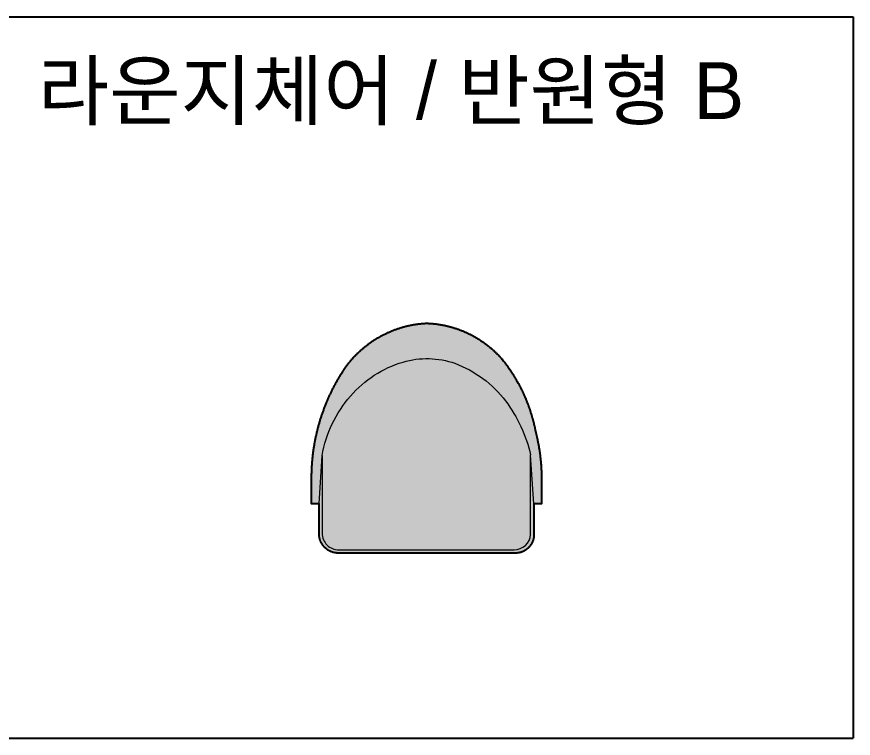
# Model space of a CAD drawing. Header units: millimetres. Extents: x 488786 to 747986, y 25193 to 95000.
# Drawn here: x 561094 to 563300, y 84398 to 86301 of the extents above; entities that cross this region are included whole.
import ezdxf

# ---------------------------------------------------------------- set-up
doc = ezdxf.new("R2010")
doc.units = ezdxf.units.MM
for name, color, linetype in [('10. ETC', 251, 'Continuous'), ('13. TXT2', 43, 'Continuous'), ('25. 255', 255, 'Continuous'), ('6. FUR1', 181, 'Continuous')]:
    doc.layers.add(name, color=color, linetype=linetype)
doc.layers.add('7. FUR2', color=241, linetype='Continuous', lineweight=5)
doc.styles.add('YUHIHA_TEXT', font='Pretendard-Regular.ttf')

# ---------------------------------------------------------------- blocks, each defined once
blk = doc.blocks.new('YUHIHA_Furniture_LoungeChair_Semicircular_B_Plan', base_point=(-1.1, 0))
at = {"layer": '25. 255', "transparency": 33554687}
blk.add_hatch(color=256, dxfattribs=at).paths.add_polyline_path([(282.1, -557.5), (282.1, -558.1), (282.1, -558.7), (282.1, -559.3), (282, -559.9), (282, -560.5), (282, -561.1), (281.9, -561.7), (281.9, -562.3), (281.8, -562.8), (281.7, -563.4), (281.6, -564), (281.6, -564.6), (281.5, -565.2), (281.4, -565.8), (281.3, -566.4), (281.2, -567), (281, -567.6), (280.9, -568.1), (280.8, -568.7), (280.6, -569.3), (280.5, -569.9), (280.3, -570.5), (280.2, -571), (280, -571.6), (279.8, -572.2), (279.6, -572.8), (279.4, -573.3), (279.3, -573.9), (279, -574.4), (278.6, -575.6), (278.4, -576.1), (278.2, -576.7), (277.9, -577.2), (277.7, -577.8), (277.4, -578.3), (277.2, -578.8), (276.9, -579.4), (276.6, -579.9), (276.1, -581), (275.8, -581.5), (275.5, -582), (275.2, -582.5), (274.9, -583), (274.6, -583.5), (274.2, -584), (273.9, -584.5), (273.6, -585), (273.2, -585.5), (272.9, -586), (272.5, -586.5), (272.2, -587), (271.8, -587.5), (271.4, -587.9), (271.1, -588.4), (270.7, -588.9), (270.3, -589.3), (269.9, -589.8), (269.5, -590.2), (269.1, -590.6), (268.7, -591.1), (268.3, -591.5), (267.9, -591.9), (267.5, -592.4), (267, -592.8), (266.6, -593.2), (266.2, -593.6), (265.7, -594), (265.3, -594.4), (264.8, -594.8), (264.3, -595.2), (263.9, -595.5), (263.4, -595.9), (262.9, -596.3), (262.5, -596.6), (262, -597), (261.5, -597.3), (261, -597.7), (260.5, -598), (260, -598.4), (259.5, -598.7), (259, -599), (258.5, -599.3), (258, -599.6), (257.5, -599.9), (257, -600.2), (256.4, -600.5), (255.9, -600.8), (255.4, -601.1), (254.8, -601.3), (254.3, -601.6), (253.8, -601.8), (253.2, -602.1), (252.7, -602.3), (252.1, -602.6), (251.6, -602.8), (251, -603), (250.5, -603.2), (249.9, -603.4), (249.3, -603.6), (248.8, -603.8), (248.2, -604), (247.6, -604.2), (247.1, -604.4), (246.5, -604.5), (245.9, -604.7), (245.3, -604.8), (244.8, -605), (244.2, -605.1), (243.6, -605.3), (243, -605.4), (242.4, -605.5), (241.8, -605.6), (241.2, -605.7), (240.7, -605.8), (240.1, -605.9), (239.5, -606), (238.9, -606.1), (238.3, -606.1), (237.7, -606.2), (237.1, -606.2), (236.5, -606.3), (235.9, -606.3), (235.3, -606.3), (234.7, -606.4), (233.5, -606.4), (-233.5, -606.4), (-234.1, -606.4), (-234.7, -606.4), (-235.3, -606.3), (-236, -606.3), (-236.6, -606.3), (-237.8, -606.2), (-238.4, -606.1), (-239, -606.1), (-239.6, -606), (-240.2, -605.9), (-240.8, -605.9), (-241.4, -605.8), (-242, -605.7), (-242.6, -605.6), (-243.2, -605.4), (-243.8, -605.3), (-244.4, -605.2), (-245, -605.1), (-245.6, -604.9), (-246.2, -604.8), (-246.8, -604.6), (-247.4, -604.5), (-248, -604.3), (-248.6, -604.1), (-249.1, -603.9), (-249.7, -603.7), (-250.3, -603.5), (-250.9, -603.3), (-251.5, -603.1), (-252, -602.9), (-252.6, -602.7), (-253.2, -602.4), (-253.7, -602.2), (-254.3, -602), (-254.8, -601.7), (-255.4, -601.4), (-255.9, -601.2), (-256.5, -600.9), (-257, -600.6), (-257.6, -600.3), (-258.1, -600), (-258.6, -599.7), (-259.2, -599.4), (-259.7, -599.1), (-260.2, -598.8), (-260.7, -598.5), (-261.3, -598.2), (-261.8, -597.8), (-262.3, -597.5), (-262.8, -597.1), (-263.3, -596.8), (-263.8, -596.4), (-264.3, -596.1), (-264.7, -595.7), (-265.2, -595.3), (-265.7, -594.9), (-266.2, -594.5), (-266.6, -594.1), (-267.1, -593.7), (-267.6, -593.3), (-268, -592.9), (-268.5, -592.5), (-269.3, -591.6), (-269.8, -591.2), (-270.2, -590.8), (-270.6, -590.3), (-271, -589.9), (-271.4, -589.4), (-271.9, -589), (-272.3, -588.5), (-272.6, -588), (-273, -587.6), (-273.4, -587.1), (-273.8, -586.6), (-274.2, -586.1), (-274.5, -585.6), (-274.9, -585.1), (-275.2, -584.6), (-275.6, -584.1), (-275.9, -583.6), (-276.3, -583.1), (-276.6, -582.6), (-277.2, -581.6), (-277.5, -581), (-277.9, -580.5), (-278.2, -580), (-278.4, -579.4), (-278.7, -578.9), (-279, -578.4), (-279.3, -577.8), (-279.5, -577.3), (-279.8, -576.7), (-280.1, -576.1), (-280.3, -575.6), (-280.5, -575), (-280.8, -574.5), (-281, -573.9), (-281.2, -573.3), (-281.4, -572.7), (-281.6, -572.2), (-281.8, -571.6), (-282, -571), (-282.2, -570.4), (-282.4, -569.8), (-282.5, -569.3), (-282.7, -568.7), (-282.9, -568.1), (-283, -567.5), (-283.1, -566.9), (-283.3, -566.3), (-283.4, -565.7), (-283.5, -565.1), (-283.6, -564.5), (-283.7, -563.9), (-283.8, -563.3), (-283.9, -562.7), (-284, -562.1), (-284.1, -561.5), (-284.2, -560.9), (-284.2, -560.3), (-284.3, -559.6), (-284.3, -559), (-284.4, -558.4), (-284.4, -557.2), (-284.4, -476.8), (-304.2, -476.8), (-304.2, -408.5), (-304.2, -406.2), (-304.2, -404), (-304.2, -401.7), (-304.1, -399.4), (-304.1, -397.1), (-304, -394.8), (-304, -392.5), (-303.9, -390.2), (-303.8, -387.9), (-303.7, -385.6), (-303.6, -383.4), (-303.5, -381.1), (-303.4, -378.8), (-303.2, -376.5), (-303.1, -374.2), (-302.9, -371.9), (-302.8, -369.6), (-302.6, -367.4), (-302.4, -365.1), (-302.2, -362.8), (-302, -360.5), (-301.8, -358.2), (-301.6, -356), (-301.3, -353.7), (-301.1, -351.4), (-300.8, -349.1), (-300.6, -346.9), (-300.3, -344.6), (-300, -342.3), (-299.7, -340), (-299.4, -337.8), (-299.1, -335.5), (-298.8, -333.2), (-298.4, -331), (-298.1, -328.7), (-297.7, -326.4), (-297.4, -324.2), (-297, -321.9), (-296.6, -319.7), (-296.2, -317.4), (-295.8, -315.2), (-295.4, -312.9), (-295, -310.7), (-294.5, -308.4), (-294.1, -306.2), (-293.6, -303.9), (-293.2, -301.7), (-292.7, -299.4), (-292.2, -297.2), (-291.7, -295), (-291.2, -292.7), (-290.7, -290.5), (-290.2, -288.3), (-289.7, -286), (-289.1, -283.8), (-288.6, -281.6), (-288, -279.4), (-287.4, -277.2), (-286.8, -274.9), (-286.3, -272.7), (-285.7, -270.5), (-285, -268.3), (-284.4, -266.1), (-283.8, -263.9), (-283.2, -261.7), (-282.5, -259.5), (-281.9, -257.3), (-281.2, -255.1), (-280.5, -252.9), (-279.8, -250.8), (-279.1, -248.6), (-278.4, -246.4), (-277.7, -244.2), (-277, -242.1), (-276.2, -239.9), (-275.5, -237.7), (-274.8, -235.6), (-274, -233.4), (-273.2, -231.2), (-272.4, -229.1), (-271.6, -226.9), (-270.8, -224.8), (-270, -222.7), (-269.2, -220.5), (-268.4, -218.4), (-267.5, -216.3), (-266.7, -214.1), (-265.8, -212), (-265, -209.9), (-264.1, -207.8), (-263.2, -205.7), (-262.3, -203.6), (-261.4, -201.4), (-260.5, -199.3), (-259.6, -197.2), (-258.7, -195.2), (-257.7, -193.1), (-256.8, -191), (-255.8, -188.9), (-254.8, -186.8), (-253.9, -184.8), (-252.9, -182.7), (-251.9, -180.6), (-250.9, -178.6), (-249.9, -176.5), (-248.9, -174.5), (-247.8, -172.4), (-246.8, -170.4), (-245.7, -168.3), (-244.7, -166.3), (-243.6, -164.3), (-242.5, -162.3), (-241.5, -160.3), (-240.4, -158.2), (-239.3, -156.2), (-238.2, -154.2), (-237, -152.2), (-235.9, -150.2), (-234.8, -148.3), (-233.6, -146.3), (-232.5, -144.3), (-231.3, -142.3), (-230.1, -140.4), (-229, -138.4), (-227.8, -136.4), (-226.6, -134.5), (-225.4, -132.5), (-223, -128.8), (-221.9, -127), (-220.7, -125.3), (-219.6, -123.5), (-218.4, -121.8), (-217.2, -120), (-216, -118.3), (-214.8, -116.6), (-213.6, -114.8), (-212.3, -113.1), (-211.1, -111.5), (-209.8, -109.8), (-208.5, -108.1), (-207.2, -106.4), (-205.9, -104.8), (-204.6, -103.1), (-203.3, -101.5), (-201.9, -99.9), (-200.6, -98.2), (-199.2, -96.6), (-197.8, -95.1), (-196.4, -93.5), (-195, -91.9), (-193.6, -90.3), (-192.2, -88.8), (-190.7, -87.2), (-189.3, -85.7), (-187.8, -84.2), (-186.4, -82.7), (-184.9, -81.2), (-183.4, -79.7), (-181.9, -78.2), (-180.3, -76.8), (-178.8, -75.3), (-177.3, -73.9), (-175.7, -72.4), (-174.2, -71), (-172.6, -69.6), (-171, -68.2), (-169.4, -66.9), (-167.8, -65.5), (-166.2, -64.1), (-164.6, -62.8), (-162.9, -61.5), (-161.3, -60.1), (-159.6, -58.8), (-158, -57.5), (-156.3, -56.3), (-154.6, -55), (-152.9, -53.7), (-151.2, -52.5), (-149.5, -51.3), (-147.8, -50.1), (-146, -48.9), (-144.3, -47.7), (-142.5, -46.5), (-140.8, -45.3), (-139, -44.2), (-137.2, -43), (-135.5, -41.9), (-133.7, -40.8), (-131.9, -39.7), (-130.1, -38.6), (-128.2, -37.6), (-126.4, -36.5), (-124.6, -35.5), (-122.7, -34.4), (-120.9, -33.4), (-119, -32.4), (-117.2, -31.4), (-115.3, -30.5), (-113.4, -29.5), (-111.5, -28.6), (-109.6, -27.6), (-107.7, -26.7), (-105.8, -25.8), (-103.9, -24.9), (-102, -24.1), (-100.1, -23.2), (-98.1, -22.4), (-96.2, -21.6), (-94.2, -20.7), (-92.3, -19.9), (-90.3, -19.2), (-88.4, -18.4), (-86.4, -17.6), (-84.4, -16.9), (-82.4, -16.2), (-80.5, -15.5), (-78.5, -14.8), (-76.5, -14.1), (-74.5, -13.5), (-72.5, -12.8), (-70.4, -12.2), (-68.4, -11.6), (-66.4, -11), (-64.4, -10.4), (-62.4, -9.8), (-60.3, -9.3), (-58.3, -8.7), (-56.2, -8.2), (-54.2, -7.7), (-52.1, -7.2), (-50.1, -6.7), (-48, -6.3), (-46, -5.8), (-43.9, -5.4), (-41.8, -5), (-39.8, -4.6), (-37.7, -4.2), (-35.6, -3.8), (-33.5, -3.5), (-31.5, -3.1), (-29.4, -2.8), (-27.3, -2.5), (-25.2, -2.2), (-23.1, -1.9), (-21, -1.7), (-18.9, -1.4), (-16.8, -1.2), (-14.7, -1), (-12.6, -0.8), (-10.5, -0.6), (-8.4, -0.5), (-6.3, -0.3), (-4.2, -0.2), (-2.1, -0.1), (0, 0), (1.8, -0.1), (3.5, -0.2), (5.3, -0.3), (7, -0.4), (8.8, -0.5), (10.6, -0.6), (12.3, -0.7), (14.1, -0.9), (15.8, -1.1), (17.6, -1.2), (19.4, -1.4), (21.1, -1.6), (22.9, -1.8), (24.6, -2), (26.4, -2.3), (28.1, -2.5), (29.9, -2.8), (31.6, -3), (33.3, -3.3), (35.1, -3.6), (36.8, -3.9), (38.6, -4.2), (40.3, -4.5), (42, -4.8), (43.8, -5.2), (45.5, -5.5), (47.2, -5.9), (48.9, -6.3), (50.7, -6.7), (52.4, -7.1), (54.1, -7.5), (55.8, -7.9), (57.5, -8.3), (59.2, -8.8), (60.9, -9.2), (62.6, -9.7), (64.3, -10.1), (66, -10.6), (67.7, -11.1), (69.4, -11.6), (71.1, -12.1), (72.8, -12.7), (74.5, -13.2), (76.2, -13.7), (77.8, -14.3), (79.5, -14.9), (81.2, -15.5), (82.8, -16.1), (84.5, -16.7), (86.1, -17.3), (87.8, -17.9), (89.4, -18.5), (91.1, -19.2), (92.7, -19.8), (94.4, -20.5), (96, -21.2), (97.6, -21.9), (99.2, -22.5), (100.8, -23.3), (102.5, -24), (104.1, -24.7), (105.7, -25.4), (107.3, -26.2), (108.9, -26.9), (110.4, -27.7), (112, -28.5), (113.6, -29.3), (115.2, -30.1), (116.8, -30.9), (118.3, -31.7), (119.9, -32.5), (121.4, -33.4), (123, -34.2), (124.5, -35.1), (126, -35.9), (127.6, -36.8), (129.1, -37.7), (130.6, -38.6), (132.1, -39.5), (133.6, -40.4), (135.1, -41.4), (136.6, -42.3), (138.1, -43.2), (139.6, -44.2), (141.1, -45.2), (142.6, -46.1), (144, -47.1), (145.5, -48.1), (146.9, -49.1), (148.4, -50.1), (149.8, -51.2), (151.3, -52.2), (152.7, -53.2), (154.1, -54.3), (155.5, -55.3), (156.9, -56.4), (158.3, -57.5), (159.7, -58.6), (161.1, -59.6), (162.5, -60.7), (163.8, -61.9), (165.2, -63), (166.6, -64.1), (167.9, -65.2), (169.3, -66.4), (170.6, -67.5), (171.9, -68.7), (173.2, -69.9), (174.6, -71.1), (175.9, -72.2), (177.2, -73.4), (178.4, -74.6), (179.7, -75.9), (181, -77.1), (182.3, -78.3), (183.5, -79.5), (184.8, -80.8), (186, -82), (187.3, -83.3), (188.5, -84.6), (189.7, -85.8), (190.9, -87.1), (192.1, -88.4), (193.3, -89.7), (194.5, -91), (195.7, -92.3), (196.8, -93.7), (198, -95), (199, -96.3), (201.1, -98.9), (203.1, -101.5), (204.1, -102.8), (205.1, -104.1), (206.1, -105.4), (207.1, -106.7), (208.1, -108), (209.1, -109.4), (210.1, -110.7), (211, -112), (212, -113.4), (213, -114.7), (213.9, -116), (215.8, -118.7), (217.7, -121.5), (218.6, -122.8), (219.6, -124.2), (220.5, -125.5), (221.4, -126.9), (222.3, -128.3), (223.2, -129.7), (224.1, -131.1), (225, -132.4), (225.9, -133.8), (226.8, -135.2), (227.7, -136.6), (228.5, -138), (229.4, -139.4), (230.3, -140.8), (232, -143.7), (232.8, -145.1), (233.7, -146.5), (234.5, -147.9), (235.3, -149.3), (236.2, -150.8), (237.8, -153.6), (238.6, -155.1), (240.2, -158), (241, -159.4), (242.6, -162.3), (243.3, -163.8), (244.1, -165.2), (244.9, -166.7), (245.6, -168.1), (246.4, -169.6), (247.9, -172.6), (248.6, -174), (249.4, -175.5), (250.1, -177), (250.8, -178.5), (251.5, -180), (252.2, -181.5), (252.9, -183), (253.6, -184.5), (254.3, -185.9), (255, -187.5), (255.7, -189), (256.3, -190.5), (257, -192), (257.7, -193.5), (258.3, -195), (259, -196.5), (259.6, -198), (260.3, -199.6), (260.9, -201.1), (261.5, -202.6), (262.1, -204.1), (262.8, -205.7), (263.4, -207.2), (264.6, -210.3), (265.2, -211.8), (265.8, -213.4), (266.3, -214.9), (266.9, -216.4), (267.5, -218), (268, -219.5), (268.6, -221.1), (269.1, -222.7), (269.7, -224.2), (270.2, -225.8), (270.8, -227.3), (271.3, -228.9), (271.8, -230.5), (272.3, -232), (272.8, -233.6), (273.3, -235.2), (274.3, -238.3), (274.8, -239.9), (275.3, -241.5), (275.8, -243.1), (276.2, -244.6), (276.7, -246.2), (277.6, -249.4), (278, -251), (278.5, -252.6), (278.9, -254.2), (279.3, -255.8), (279.7, -257.4), (280.1, -259), (280.6, -260.6), (281, -262.2), (281.3, -263.8), (281.7, -265.4), (282.1, -267), (282.5, -268.6), (282.9, -270.2), (283.2, -271.8), (283.9, -275), (284.6, -278.2), (284.9, -279.9), (285.3, -281.5), (285.6, -283.1), (285.9, -284.7), (286.2, -285.7), (286.9, -288.6), (287.6, -291.6), (287.9, -292.6), (288.1, -293.5), (288.6, -295.5), (288.8, -296.5), (289.5, -299.4), (289.9, -301.4), (290.4, -303.4), (290.6, -304.4), (291, -306.3), (291.2, -307.3), (291.6, -309.3), (291.8, -310.3), (292.2, -312.3), (292.6, -314.2), (293, -316.2), (293.4, -318.2), (293.8, -320.2), (294.1, -322.2), (294.5, -324.2), (294.8, -326.1), (295, -327.1), (295.3, -329.1), (295.6, -331.1), (296, -333.1), (296.3, -335.1), (296.4, -336.1), (296.7, -338.1), (296.9, -339.1), (297.1, -341.1), (297.4, -343.1), (297.7, -345.1), (298, -347.1), (298.1, -348.1), (298.3, -350.1), (298.6, -352.1), (298.7, -353.1), (298.8, -354.1), (299, -356.1), (299.2, -358.1), (299.5, -360.1), (299.7, -362.1), (299.9, -364.1), (299.9, -365.2), (300, -366.2), (300.3, -369.2), (300.5, -371.2), (300.6, -373.2), (300.7, -374.2), (300.8, -376.2), (301, -378.2), (301.1, -380.2), (301.2, -382.3), (301.3, -384.3), (301.4, -386.3), (301.5, -388.3), (301.6, -389.3), (301.6, -390.3), (301.8, -393.3), (301.9, -396.4), (301.9, -398.4), (302, -400.4), (302, -401.4), (302, -403.4), (302, -404.4), (302.1, -406.5), (302.1, -407.5), (302.1, -409.5), (302.1, -410.5), (302.1, -476.8), (282.1, -476.8)], is_closed=False, flags=16)
at = {"layer": '6. FUR1'}
blk.add_lwpolyline([(282.1, -557.5), (282.1, -558.1), (282.1, -558.7), (282.1, -559.3), (282, -559.9), (282, -560.5), (282, -561.1), (281.9, -561.7), (281.9, -562.3), (281.8, -562.8), (281.7, -563.4), (281.6, -564), (281.6, -564.6), (281.5, -565.2), (281.4, -565.8), (281.3, -566.4), (281.2, -567), (281, -567.6), (280.9, -568.1), (280.8, -568.7), (280.6, -569.3), (280.5, -569.9), (280.3, -570.5), (280.2, -571), (280, -571.6), (279.8, -572.2), (279.6, -572.8), (279.4, -573.3), (279.3, -573.9), (279, -574.4), (278.6, -575.6), (278.4, -576.1), (278.2, -576.7), (277.9, -577.2), (277.7, -577.8), (277.4, -578.3), (277.2, -578.8), (276.9, -579.4), (276.6, -579.9), (276.1, -581), (275.8, -581.5), (275.5, -582), (275.2, -582.5), (274.9, -583), (274.6, -583.5), (274.2, -584), (273.9, -584.5), (273.6, -585), (273.2, -585.5), (272.9, -586), (272.5, -586.5), (272.2, -587), (271.8, -587.5), (271.4, -587.9), (271.1, -588.4), (270.7, -588.9), (270.3, -589.3), (269.9, -589.8), (269.5, -590.2), (269.1, -590.6), (268.7, -591.1), (268.3, -591.5), (267.9, -591.9), (267.5, -592.4), (267, -592.8), (266.6, -593.2), (266.2, -593.6), (265.7, -594), (265.3, -594.4), (264.8, -594.8), (264.3, -595.2), (263.9, -595.5), (263.4, -595.9), (262.9, -596.3), (262.5, -596.6), (262, -597), (261.5, -597.3), (261, -597.7), (260.5, -598), (260, -598.4), (259.5, -598.7), (259, -599), (258.5, -599.3), (258, -599.6), (257.5, -599.9), (257, -600.2), (256.4, -600.5), (255.9, -600.8), (255.4, -601.1), (254.8, -601.3), (254.3, -601.6), (253.8, -601.8), (253.2, -602.1), (252.7, -602.3), (252.1, -602.6), (251.6, -602.8), (251, -603), (250.5, -603.2), (249.9, -603.4), (249.3, -603.6), (248.8, -603.8), (248.2, -604), (247.6, -604.2), (247.1, -604.4), (246.5, -604.5), (245.9, -604.7), (245.3, -604.8), (244.8, -605), (244.2, -605.1), (243.6, -605.3), (243, -605.4), (242.4, -605.5), (241.8, -605.6), (241.2, -605.7), (240.7, -605.8), (240.1, -605.9), (239.5, -606), (238.9, -606.1), (238.3, -606.1), (237.7, -606.2), (237.1, -606.2), (236.5, -606.3), (235.9, -606.3), (235.3, -606.3), (234.7, -606.4), (233.5, -606.4), (-233.5, -606.4), (-234.1, -606.4), (-234.7, -606.4), (-235.3, -606.3), (-236, -606.3), (-236.6, -606.3), (-237.8, -606.2), (-238.4, -606.1), (-239, -606.1), (-239.6, -606), (-240.2, -605.9), (-240.8, -605.9), (-241.4, -605.8), (-242, -605.7), (-242.6, -605.6), (-243.2, -605.4), (-243.8, -605.3), (-244.4, -605.2), (-245, -605.1), (-245.6, -604.9), (-246.2, -604.8), (-246.8, -604.6), (-247.4, -604.5), (-248, -604.3), (-248.6, -604.1), (-249.1, -603.9), (-249.7, -603.7), (-250.3, -603.5), (-250.9, -603.3), (-251.5, -603.1), (-252, -602.9), (-252.6, -602.7), (-253.2, -602.4), (-253.7, -602.2), (-254.3, -602), (-254.8, -601.7), (-255.4, -601.4), (-255.9, -601.2), (-256.5, -600.9), (-257, -600.6), (-257.6, -600.3), (-258.1, -600), (-258.6, -599.7), (-259.2, -599.4), (-259.7, -599.1), (-260.2, -598.8), (-260.7, -598.5), (-261.3, -598.2), (-261.8, -597.8), (-262.3, -597.5), (-262.8, -597.1), (-263.3, -596.8), (-263.8, -596.4), (-264.3, -596.1), (-264.7, -595.7), (-265.2, -595.3), (-265.7, -594.9), (-266.2, -594.5), (-266.6, -594.1), (-267.1, -593.7), (-267.6, -593.3), (-268, -592.9), (-268.5, -592.5), (-269.3, -591.6), (-269.8, -591.2), (-270.2, -590.8), (-270.6, -590.3), (-271, -589.9), (-271.4, -589.4), (-271.9, -589), (-272.3, -588.5), (-272.6, -588), (-273, -587.6), (-273.4, -587.1), (-273.8, -586.6), (-274.2, -586.1), (-274.5, -585.6), (-274.9, -585.1), (-275.2, -584.6), (-275.6, -584.1), (-275.9, -583.6), (-276.3, -583.1), (-276.6, -582.6), (-277.2, -581.6), (-277.5, -581), (-277.9, -580.5), (-278.2, -580), (-278.4, -579.4), (-278.7, -578.9), (-279, -578.4), (-279.3, -577.8), (-279.5, -577.3), (-279.8, -576.7), (-280.1, -576.1), (-280.3, -575.6), (-280.5, -575), (-280.8, -574.5), (-281, -573.9), (-281.2, -573.3), (-281.4, -572.7), (-281.6, -572.2), (-281.8, -571.6), (-282, -571), (-282.2, -570.4), (-282.4, -569.8), (-282.5, -569.3), (-282.7, -568.7), (-282.9, -568.1), (-283, -567.5), (-283.1, -566.9), (-283.3, -566.3), (-283.4, -565.7), (-283.5, -565.1), (-283.6, -564.5), (-283.7, -563.9), (-283.8, -563.3), (-283.9, -562.7), (-284, -562.1), (-284.1, -561.5), (-284.2, -560.9), (-284.2, -560.3), (-284.3, -559.6), (-284.3, -559), (-284.4, -558.4), (-284.4, -557.2), (-284.4, -476.8), (-304.2, -476.8), (-304.2, -408.5), (-304.2, -406.2), (-304.2, -404), (-304.2, -401.7), (-304.1, -399.4), (-304.1, -397.1), (-304, -394.8), (-304, -392.5), (-303.9, -390.2), (-303.8, -387.9), (-303.7, -385.6), (-303.6, -383.4), (-303.5, -381.1), (-303.4, -378.8), (-303.2, -376.5), (-303.1, -374.2), (-302.9, -371.9), (-302.8, -369.6), (-302.6, -367.4), (-302.4, -365.1), (-302.2, -362.8), (-302, -360.5), (-301.8, -358.2), (-301.6, -356), (-301.3, -353.7), (-301.1, -351.4), (-300.8, -349.1), (-300.6, -346.9), (-300.3, -344.6), (-300, -342.3), (-299.7, -340), (-299.4, -337.8), (-299.1, -335.5), (-298.8, -333.2), (-298.4, -331), (-298.1, -328.7), (-297.7, -326.4), (-297.4, -324.2), (-297, -321.9), (-296.6, -319.7), (-296.2, -317.4), (-295.8, -315.2), (-295.4, -312.9), (-295, -310.7), (-294.5, -308.4), (-294.1, -306.2), (-293.6, -303.9), (-293.2, -301.7), (-292.7, -299.4), (-292.2, -297.2), (-291.7, -295), (-291.2, -292.7), (-290.7, -290.5), (-290.2, -288.3), (-289.7, -286), (-289.1, -283.8), (-288.6, -281.6), (-288, -279.4), (-287.4, -277.2), (-286.8, -274.9), (-286.3, -272.7), (-285.7, -270.5), (-285, -268.3), (-284.4, -266.1), (-283.8, -263.9), (-283.2, -261.7), (-282.5, -259.5), (-281.9, -257.3), (-281.2, -255.1), (-280.5, -252.9), (-279.8, -250.8), (-279.1, -248.6), (-278.4, -246.4), (-277.7, -244.2), (-277, -242.1), (-276.2, -239.9), (-275.5, -237.7), (-274.8, -235.6), (-274, -233.4), (-273.2, -231.2), (-272.4, -229.1), (-271.6, -226.9), (-270.8, -224.8), (-270, -222.7), (-269.2, -220.5), (-268.4, -218.4), (-267.5, -216.3), (-266.7, -214.1), (-265.8, -212), (-265, -209.9), (-264.1, -207.8), (-263.2, -205.7), (-262.3, -203.6), (-261.4, -201.4), (-260.5, -199.3), (-259.6, -197.2), (-258.7, -195.2), (-257.7, -193.1), (-256.8, -191), (-255.8, -188.9), (-254.8, -186.8), (-253.9, -184.8), (-252.9, -182.7), (-251.9, -180.6), (-250.9, -178.6), (-249.9, -176.5), (-248.9, -174.5), (-247.8, -172.4), (-246.8, -170.4), (-245.7, -168.3), (-244.7, -166.3), (-243.6, -164.3), (-242.5, -162.3), (-241.5, -160.3), (-240.4, -158.2), (-239.3, -156.2), (-238.2, -154.2), (-237, -152.2), (-235.9, -150.2), (-234.8, -148.3), (-233.6, -146.3), (-232.5, -144.3), (-231.3, -142.3), (-230.1, -140.4), (-229, -138.4), (-227.8, -136.4), (-226.6, -134.5), (-225.4, -132.5), (-223, -128.8), (-221.9, -127), (-220.7, -125.3), (-219.6, -123.5), (-218.4, -121.8), (-217.2, -120), (-216, -118.3), (-214.8, -116.6), (-213.6, -114.8), (-212.3, -113.1), (-211.1, -111.5), (-209.8, -109.8), (-208.5, -108.1), (-207.2, -106.4), (-205.9, -104.8), (-204.6, -103.1), (-203.3, -101.5), (-201.9, -99.9), (-200.6, -98.2), (-199.2, -96.6), (-197.8, -95.1), (-196.4, -93.5), (-195, -91.9), (-193.6, -90.3), (-192.2, -88.8), (-190.7, -87.2), (-189.3, -85.7), (-187.8, -84.2), (-186.4, -82.7), (-184.9, -81.2), (-183.4, -79.7), (-181.9, -78.2), (-180.3, -76.8), (-178.8, -75.3), (-177.3, -73.9), (-175.7, -72.4), (-174.2, -71), (-172.6, -69.6), (-171, -68.2), (-169.4, -66.9), (-167.8, -65.5), (-166.2, -64.1), (-164.6, -62.8), (-162.9, -61.5), (-161.3, -60.1), (-159.6, -58.8), (-158, -57.5), (-156.3, -56.3), (-154.6, -55), (-152.9, -53.7), (-151.2, -52.5), (-149.5, -51.3), (-147.8, -50.1), (-146, -48.9), (-144.3, -47.7), (-142.5, -46.5), (-140.8, -45.3), (-139, -44.2), (-137.2, -43), (-135.5, -41.9), (-133.7, -40.8), (-131.9, -39.7), (-130.1, -38.6), (-128.2, -37.6), (-126.4, -36.5), (-124.6, -35.5), (-122.7, -34.4), (-120.9, -33.4), (-119, -32.4), (-117.2, -31.4), (-115.3, -30.5), (-113.4, -29.5), (-111.5, -28.6), (-109.6, -27.6), (-107.7, -26.7), (-105.8, -25.8), (-103.9, -24.9), (-102, -24.1), (-100.1, -23.2), (-98.1, -22.4), (-96.2, -21.6), (-94.2, -20.7), (-92.3, -19.9), (-90.3, -19.2), (-88.4, -18.4), (-86.4, -17.6), (-84.4, -16.9), (-82.4, -16.2), (-80.5, -15.5), (-78.5, -14.8), (-76.5, -14.1), (-74.5, -13.5), (-72.5, -12.8), (-70.4, -12.2), (-68.4, -11.6), (-66.4, -11), (-64.4, -10.4), (-62.4, -9.8), (-60.3, -9.3), (-58.3, -8.7), (-56.2, -8.2), (-54.2, -7.7), (-52.1, -7.2), (-50.1, -6.7), (-48, -6.3), (-46, -5.8), (-43.9, -5.4), (-41.8, -5), (-39.8, -4.6), (-37.7, -4.2), (-35.6, -3.8), (-33.5, -3.5), (-31.5, -3.1), (-29.4, -2.8), (-27.3, -2.5), (-25.2, -2.2), (-23.1, -1.9), (-21, -1.7), (-18.9, -1.4), (-16.8, -1.2), (-14.7, -1), (-12.6, -0.8), (-10.5, -0.6), (-8.4, -0.5), (-6.3, -0.3), (-4.2, -0.2), (-2.1, -0.1), (0, 0), (1.8, -0.1), (3.5, -0.2), (5.3, -0.3), (7, -0.4), (8.8, -0.5), (10.6, -0.6), (12.3, -0.7), (14.1, -0.9), (15.8, -1.1), (17.6, -1.2), (19.4, -1.4), (21.1, -1.6), (22.9, -1.8), (24.6, -2), (26.4, -2.3), (28.1, -2.5), (29.9, -2.8), (31.6, -3), (33.3, -3.3), (35.1, -3.6), (36.8, -3.9), (38.6, -4.2), (40.3, -4.5), (42, -4.8), (43.8, -5.2), (45.5, -5.5), (47.2, -5.9), (48.9, -6.3), (50.7, -6.7), (52.4, -7.1), (54.1, -7.5), (55.8, -7.9), (57.5, -8.3), (59.2, -8.8), (60.9, -9.2), (62.6, -9.7), (64.3, -10.1), (66, -10.6), (67.7, -11.1), (69.4, -11.6), (71.1, -12.1), (72.8, -12.7), (74.5, -13.2), (76.2, -13.7), (77.8, -14.3), (79.5, -14.9), (81.2, -15.5), (82.8, -16.1), (84.5, -16.7), (86.1, -17.3), (87.8, -17.9), (89.4, -18.5), (91.1, -19.2), (92.7, -19.8), (94.4, -20.5), (96, -21.2), (97.6, -21.9), (99.2, -22.5), (100.8, -23.3), (102.5, -24), (104.1, -24.7), (105.7, -25.4), (107.3, -26.2), (108.9, -26.9), (110.4, -27.7), (112, -28.5), (113.6, -29.3), (115.2, -30.1), (116.8, -30.9), (118.3, -31.7), (119.9, -32.5), (121.4, -33.4), (123, -34.2), (124.5, -35.1), (126, -35.9), (127.6, -36.8), (129.1, -37.7), (130.6, -38.6), (132.1, -39.5), (133.6, -40.4), (135.1, -41.4), (136.6, -42.3), (138.1, -43.2), (139.6, -44.2), (141.1, -45.2), (142.6, -46.1), (144, -47.1), (145.5, -48.1), (146.9, -49.1), (148.4, -50.1), (149.8, -51.2), (151.3, -52.2), (152.7, -53.2), (154.1, -54.3), (155.5, -55.3), (156.9, -56.4), (158.3, -57.5), (159.7, -58.6), (161.1, -59.6), (162.5, -60.7), (163.8, -61.9), (165.2, -63), (166.6, -64.1), (167.9, -65.2), (169.3, -66.4), (170.6, -67.5), (171.9, -68.7), (173.2, -69.9), (174.6, -71.1), (175.9, -72.2), (177.2, -73.4), (178.4, -74.6), (179.7, -75.9), (181, -77.1), (182.3, -78.3), (183.5, -79.5), (184.8, -80.8), (186, -82), (187.3, -83.3), (188.5, -84.6), (189.7, -85.8), (190.9, -87.1), (192.1, -88.4), (193.3, -89.7), (194.5, -91), (195.7, -92.3), (196.8, -93.7), (198, -95), (199, -96.3), (201.1, -98.9), (203.1, -101.5), (204.1, -102.8), (205.1, -104.1), (206.1, -105.4), (207.1, -106.7), (208.1, -108), (209.1, -109.4), (210.1, -110.7), (211, -112), (212, -113.4), (213, -114.7), (213.9, -116), (215.8, -118.7), (217.7, -121.5), (218.6, -122.8), (219.6, -124.2), (220.5, -125.5), (221.4, -126.9), (222.3, -128.3), (223.2, -129.7), (224.1, -131.1), (225, -132.4), (225.9, -133.8), (226.8, -135.2), (227.7, -136.6), (228.5, -138), (229.4, -139.4), (230.3, -140.8), (232, -143.7), (232.8, -145.1), (233.7, -146.5), (234.5, -147.9), (235.3, -149.3), (236.2, -150.8), (237.8, -153.6), (238.6, -155.1), (240.2, -158), (241, -159.4), (242.6, -162.3), (243.3, -163.8), (244.1, -165.2), (244.9, -166.7), (245.6, -168.1), (246.4, -169.6), (247.9, -172.6), (248.6, -174), (249.4, -175.5), (250.1, -177), (250.8, -178.5), (251.5, -180), (252.2, -181.5), (252.9, -183), (253.6, -184.5), (254.3, -185.9), (255, -187.5), (255.7, -189), (256.3, -190.5), (257, -192), (257.7, -193.5), (258.3, -195), (259, -196.5), (259.6, -198), (260.3, -199.6), (260.9, -201.1), (261.5, -202.6), (262.1, -204.1), (262.8, -205.7), (263.4, -207.2), (264.6, -210.3), (265.2, -211.8), (265.8, -213.4), (266.3, -214.9), (266.9, -216.4), (267.5, -218), (268, -219.5), (268.6, -221.1), (269.1, -222.7), (269.7, -224.2), (270.2, -225.8), (270.8, -227.3), (271.3, -228.9), (271.8, -230.5), (272.3, -232), (272.8, -233.6), (273.3, -235.2), (274.3, -238.3), (274.8, -239.9), (275.3, -241.5), (275.8, -243.1), (276.2, -244.6), (276.7, -246.2), (277.6, -249.4), (278, -251), (278.5, -252.6), (278.9, -254.2), (279.3, -255.8), (279.7, -257.4), (280.1, -259), (280.6, -260.6), (281, -262.2), (281.3, -263.8), (281.7, -265.4), (282.1, -267), (282.5, -268.6), (282.9, -270.2), (283.2, -271.8), (283.9, -275), (284.6, -278.2), (284.9, -279.9), (285.3, -281.5), (285.6, -283.1), (285.9, -284.7), (286.2, -285.7), (286.9, -288.6), (287.6, -291.6), (287.9, -292.6), (288.1, -293.5), (288.6, -295.5), (288.8, -296.5), (289.5, -299.4), (289.9, -301.4), (290.4, -303.4), (290.6, -304.4), (291, -306.3), (291.2, -307.3), (291.6, -309.3), (291.8, -310.3), (292.2, -312.3), (292.6, -314.2), (293, -316.2), (293.4, -318.2), (293.8, -320.2), (294.1, -322.2), (294.5, -324.2), (294.8, -326.1), (295, -327.1), (295.3, -329.1), (295.6, -331.1), (296, -333.1), (296.3, -335.1), (296.4, -336.1), (296.7, -338.1), (296.9, -339.1), (297.1, -341.1), (297.4, -343.1), (297.7, -345.1), (298, -347.1), (298.1, -348.1), (298.3, -350.1), (298.6, -352.1), (298.7, -353.1), (298.8, -354.1), (299, -356.1), (299.2, -358.1), (299.5, -360.1), (299.7, -362.1), (299.9, -364.1), (299.9, -365.2), (300, -366.2), (300.3, -369.2), (300.5, -371.2), (300.6, -373.2), (300.7, -374.2), (300.8, -376.2), (301, -378.2), (301.1, -380.2), (301.2, -382.3), (301.3, -384.3), (301.4, -386.3), (301.5, -388.3), (301.6, -389.3), (301.6, -390.3), (301.8, -393.3), (301.9, -396.4), (301.9, -398.4), (302, -400.4), (302, -401.4), (302, -403.4), (302, -404.4), (302.1, -406.5), (302.1, -407.5), (302.1, -409.5), (302.1, -410.5), (302.1, -476.8), (282.1, -476.8)], close=True, dxfattribs=at)
at = {"layer": '7. FUR2'}
for p, q in [((-284.4, -476.8), (-276.2, -348.9)), ((282.1, -476.8), (273.2, -347.6))]:
    blk.add_line(p, q, dxfattribs=at)
for points in [[(-284.4, -476.8), (-304.2, -476.8), (-304.2, -408.5, -0.141156), (-224.2, -130.6, -0.247503), (0, 0, -0.207656), (198, -95, -0.123037), (285.9, -284.7, -0.064073), (302.1, -412.5), (302.1, -476.8), (282.1, -476.8), (282.1, -557.5, -0.412247), (233.5, -606.4), (-233.5, -606.4, -0.404131), (-284.4, -557.2), (-284.4, -476.8)], [(-276.2, -348.9, -0.144273), (-201.3, -192.4, -0.148074), (-63.1, -102.5, -0.156303), (73.6, -105.6, -0.139586), (207.2, -205, -0.105349), (273.2, -347.6, 0.946147)], [(-276.2, -348.9), (-276.2, -554.3, 0.416056), (-232.5, -597.7), (229.7, -597.7, 0.394551), (273.2, -557.1), (273.2, -347.6, 0.438541)]]:
    blk.add_lwpolyline(points, format="xyb", dxfattribs=at)

msp = doc.modelspace()

# ---------------------------------------------------------------- linework, layer by layer
at = {"layer": '10. ETC'}
for p, q in [((554300, 86300.9), (563300, 86300.9)), ((563300, 86300.9), (563300, 84397.6)), ((554300, 84397.6), (563300, 84397.6))]:
    msp.add_line(p, q, dxfattribs=at)

# ---------------------------------------------------------------- block references
msp.add_blockref('YUHIHA_Furniture_LoungeChair_Semicircular_B_Plan', (562175, 85492.4))

# ---------------------------------------------------------------- texts
at = {"layer": '13. TXT2', "color": 7, "insert": (561150, 86180.9), "char_height": 150, "width": 2050, "attachment_point": 1, "style": 'YUHIHA_TEXT'}
msp.add_mtext('라운지체어 / 반원형 B', dxfattribs=at)

doc.saveas('drawing.dxf')
